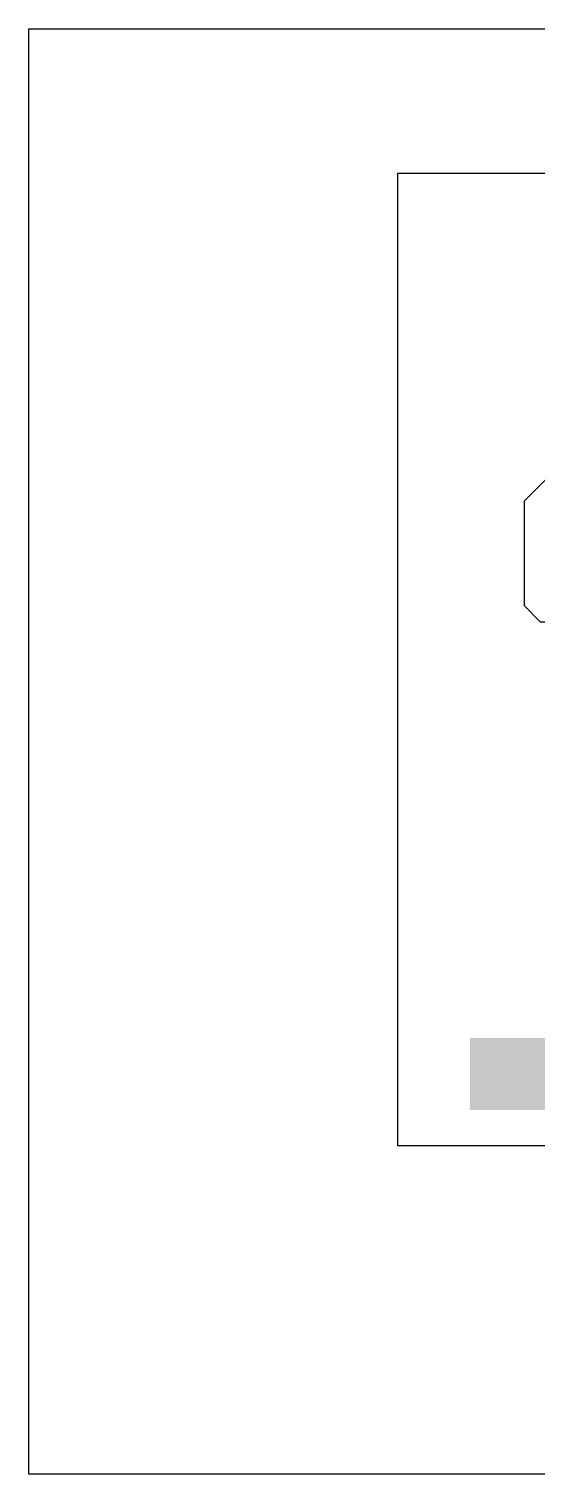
# Model space of a CAD drawing. Header units: inches. Extents: x 2.5 to 50.5, y 2.5 to 32.9.
# Drawn here: x 2.5 to 13.02, y 2.5 to 32.5 of the extents above; entities that cross this region are included whole.
import ezdxf

# ---------------------------------------------------------------- set-up
doc = ezdxf.new("R2010")
doc.units = ezdxf.units.IN
doc.header["$MEASUREMENT"] = 0
doc.layers.add('PDF_Geometry', color=7, linetype='Continuous', true_color=0xffcc00)
doc.layers.add('PDF_Solid Fills', color=7, linetype='Continuous', true_color=0xbfbfbf)

msp = doc.modelspace()

# ---------------------------------------------------------------- linework, layer by layer
for p, q in [((2.5, 24.5), (2.5, 32.5)), ((2.5, 32.5), (50.5, 32.5)), ((2.5, 2.5), (2.5, 24.5)), ((36.5, 2.5), (2.5, 2.5))]:
    msp.add_line(p, q)
at = {"layer": 'PDF_Geometry', "color": 6, "lineweight": 25}
msp.add_lwpolyline([(10.15, 29.505), (34.83, 29.505), (34.83, 9.312), (10.15, 9.312)], close=True, dxfattribs=at)
at = {"layer": 'PDF_Geometry', "color": 1, "lineweight": 25}
msp.add_lwpolyline([(13.89, 27.732), (13.89, 23.82), (12.768, 22.699), (12.768, 20.53), (13.104, 20.193), (19.461, 20.193), (20.621, 19.034), (20.621, 15.556), (21.256, 14.921), (22.116, 14.921), (23.612, 14.921), (25.07, 14.921)], dxfattribs=at)
at = {"layer": 'PDF_Solid Fills', "color": 72, "lineweight": 25, "true_color": 0x66cc33, "transparency": 33554559}
msp.add_solid([(11.646, 11.556), (33.334, 11.556), (11.646, 10.06), (33.334, 10.06)], dxfattribs=at)

doc.saveas('drawing.dxf')
